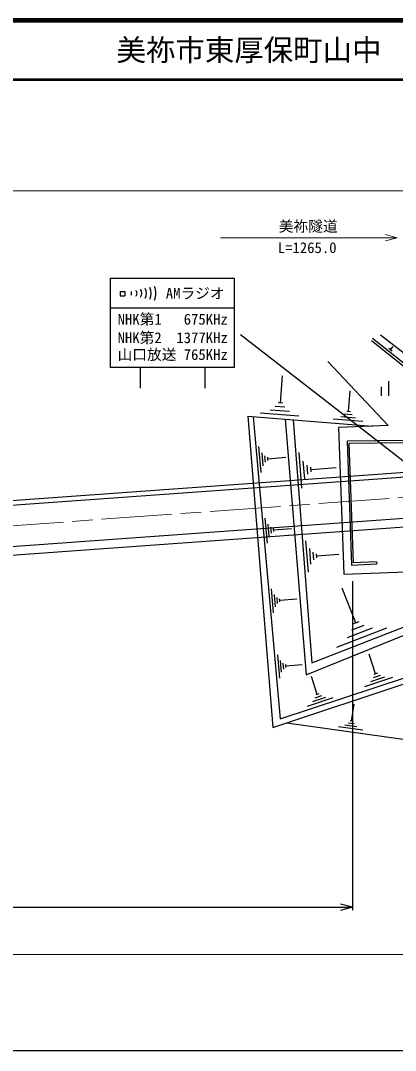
# Model space of a CAD drawing. Units: millimetres, scale not verified. Extents: x 40000 to 680000, y 20000 to 380000.
# Drawn here: x 388715 to 452397, y 205000 to 380000 of the extents above; entities that cross this region are included whole.
import ezdxf
from ezdxf.enums import TextEntityAlignment as Align

# ---------------------------------------------------------------- set-up
doc = ezdxf.new("R2010")
doc.units = ezdxf.units.MM
doc.header["$LTSCALE"] = 1000
doc.linetypes.add('CHAIN', pattern=[18.5, 12, -1.5, 3.5, -1.5])
for name, color, linetype, lineweight in [('M-BGD', 7, 'Continuous', 25), ('M-BMK', 2, 'CHAIN', 13), ('M-STR-HTXT', 7, 'Continuous', 13), ('M-STR-STRC', 7, 'Continuous', 25), ('M-TTL', 2, 'Continuous', 140), ('M-TTL-BAND', 7, 'Continuous', 25), ('M-TTL-LINE', 7, 'Continuous', 50)]:
    doc.layers.add(name, color=color, linetype=linetype, lineweight=lineweight)
doc.layers.add('M-TTL-TXT', color=7, linetype='Continuous')
doc.styles.add('ＭＳ ゴシック', font='')
doc.styles.get('ＭＳ ゴシック').set_extended_font_data('MS Gothic')

msp = doc.modelspace()

# ---------------------------------------------------------------- linework, layer by layer
at = {"layer": 'M-BGD'}
for p, q in [((448343, 325635), (463204, 313795)), ((448504, 326060), (464673, 313211)), ((449872, 326593), (468565, 312102)), ((451845, 323829), (451283, 324276)), ((451749, 323997), (451468, 324220)), ((451724, 324109), (451583, 324221)), ((451733, 324193), (451663, 324249)), ((451698, 324221), (452010, 324614)), ((440909, 322074), (451179, 311200)), ((432865, 315012), (433229, 319623)), ((451303, 316252), (451303, 318752)), ((444445, 313562), (444723, 317082)), ((450053, 316252), (450053, 317752)), ((433276, 314979), (432453, 315044)), ((436002, 312776), (429415, 313296)), ((434407, 313564), (431114, 313824)), ((433636, 314288), (431989, 314418)), ((444759, 313537), (444130, 313587)), ((427304, 312758), (448502, 311083)), ((427304, 312758), (431586, 259879)), ((428247, 312683), (432824, 261359)), ((433646, 312257), (437259, 268826)), ((435044, 312146), (438197, 270860)), ((446840, 311855), (441811, 312252)), ((445622, 312457), (443108, 312656)), ((445033, 313010), (443776, 313109)), ((451179, 311200), (442743, 310833)), ((442743, 310833), (443648, 285938)), ((454136, 308645), (444177, 308550)), ((444177, 308550), (444956, 287478)), ((444540, 308204), (454128, 308295)), ((429597, 303220), (429206, 307608)), ((429938, 304356), (429743, 306550)), ((436494, 300554), (436032, 306602)), ((430328, 304944), (430230, 306041)), ((430742, 305257), (430694, 305806)), ((430718, 305532), (433790, 305805)), ((436983, 302112), (436752, 305136)), ((70004, 275565), (454865, 303346)), ((437530, 302914), (437415, 304427)), ((438106, 303339), (438048, 304095)), ((438077, 303717), (442311, 304040)), ((70065, 274767), (454923, 302548)), ((70597, 267788), (455427, 295567)), ((70711, 266292), (455535, 294070)), ((430642, 291199), (430261, 295465)), ((430973, 292304), (430783, 294437)), ((431352, 292875), (431257, 293941)), ((431755, 293180), (431708, 293713)), ((431731, 293446), (434718, 293712)), ((437615, 286248), (437204, 291621)), ((438049, 287632), (437844, 290318)), ((438535, 288345), (438433, 289688)), ((439047, 288721), (438996, 289393)), ((439021, 289057), (442782, 289344)), ((444956, 287478), (449217, 287681)), ((449201, 288031), (449217, 287681)), ((443648, 285938), (455779, 286355)), ((445651, 277648), (443346, 283571)), ((431700, 279338), (431334, 283443)), ((432019, 280401), (431836, 282453)), ((432384, 280951), (432293, 281977)), ((432772, 281244), (432726, 281757)), ((432749, 281500), (435622, 281756)), ((438197, 270860), (467082, 282104)), ((437259, 268826), (468124, 281336)), ((450871, 276756), (442408, 273462)), ((448426, 276779), (444195, 275132)), ((447039, 277213), (444923, 276390)), ((446180, 277853), (445123, 277442)), ((432759, 268234), (432402, 272231)), ((433069, 269269), (432891, 271267)), ((449042, 268992), (447950, 272324)), ((433424, 269804), (433335, 270803)), ((433802, 270089), (433757, 270589)), ((433779, 270339), (436577, 270589)), ((432824, 261359), (454478, 268460)), ((439132, 265492), (438129, 268549)), ((451890, 268345), (447131, 266784)), ((450544, 268430), (448165, 267650)), ((449793, 268711), (448604, 268321)), ((449340, 269090), (448745, 268895)), ((431586, 259879), (455079, 267705)), ((441745, 264898), (437378, 263466)), ((440510, 264977), (438327, 264260)), ((439821, 265234), (438729, 264876)), ((439405, 265581), (438859, 265402)), ((444958, 260957), (445363, 263841)), ((445215, 260921), (444700, 260993)), ((433969, 260673), (454116, 257840)), ((446844, 259431), (442724, 260011)), ((445872, 259988), (443812, 260278)), ((445415, 260472), (444385, 260617))]:
    msp.add_line(p, q, dxfattribs=at)
msp.add_lwpolyline([(449201, 288031), (445293, 287845), (444540, 308204)], dxfattribs=at)
at = {"layer": 'M-BMK'}
msp.add_line((70331, 271277), (479707, 300828), dxfattribs=at)
at = {"layer": 'M-STR-HTXT'}
for p, q in [((491536, 351089), (64244, 351089)), ((452700, 343089), (422700, 343089)), ((452700, 343089), (450700, 343628)), ((452700, 343089), (450700, 342550)), ((74141, 221318), (562183, 221318))]:
    msp.add_line(p, q, dxfattribs=at)
at = {"layer": 'M-STR-STRC'}
for p, q in [((404003, 321058), (404003, 336212)), ((404003, 336212), (425003, 336212)), ((425003, 336212), (425003, 321058)), ((405619, 333975), (405619, 333251)), ((405619, 333975), (406419, 333975)), ((405619, 333251), (406419, 333251)), ((406419, 333975), (406419, 333251)), ((407505, 333975), (407505, 333341)), ((404003, 331212), (425003, 331212)), ((455391, 303811), (426094, 326622)), ((425003, 321058), (404003, 321058)), ((409003, 321058), (409003, 317560)), ((420003, 321058), (420003, 317560)), ((445090, 284733), (445090, 228818)), ((73531, 229318), (445090, 229318)), ((445090, 229318), (443090, 229856)), ((445090, 229318), (443090, 228779))]:
    msp.add_line(p, q, dxfattribs=at)
for centre, radius, start, end in [((408142, 333658), 1150, 325.70639, 34.29361), ((408331, 333658), 1762, 332.43283, 27.56717), ((408380, 333658), 2512, 336.98331, 23.01669), ((408290, 333658), 3402, 340.25721, 19.74279), ((407814, 333658), 679, 314.86082, 45.13918)]:
    msp.add_arc(centre, radius, start, end, dxfattribs=at)
at = {"layer": 'M-TTL'}
msp.add_line((680000, 380000), (40000, 380000), dxfattribs=at)
at = {"layer": 'M-TTL-BAND'}
msp.add_line((40000, 205000), (579000, 205000), dxfattribs=at)
at = {"layer": 'M-TTL-LINE'}
msp.add_line((40000, 370000), (680000, 370000), dxfattribs=at)

# ---------------------------------------------------------------- texts
at = {"layer": 'M-STR-HTXT', "style": 'ＭＳ ゴシック'}
msp.add_text('美祢隧道', height=1833, dxfattribs=at).set_placement((437582, 343583), align=Align.BOTTOM_CENTER)
msp.add_text('L=1265.0', height=1833, dxfattribs=at).set_placement((437408, 341413), align=Align.MIDDLE_CENTER)
at = {"layer": 'M-STR-STRC', "style": 'ＭＳ ゴシック'}
for s, p in [('AMラジオ', (423378, 333658)), ('NHK第1   675KHz', (423911, 329252)), ('NHK第2  1377KHz', (423911, 326109)), ('山口放送 765KHz', (423911, 323255))]:
    msp.add_text(s, height=1833, dxfattribs=at).set_placement(p, align=Align.MIDDLE_RIGHT)
at = {"layer": 'M-TTL-TXT', "style": 'ＭＳ ゴシック'}
msp.add_text('美祢市東厚保町山中', height=3666, dxfattribs=at).set_placement((405024, 375000), align=Align.MIDDLE_LEFT)

doc.saveas('drawing.dxf')
